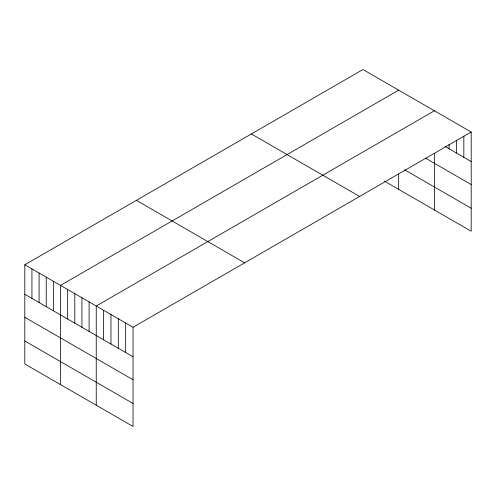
<?xml version="1.0" encoding="UTF-8"?>
<svg xmlns="http://www.w3.org/2000/svg" width="496" height="496" viewBox="0 0 496 496"><rect width="100%" height="100%" fill="white"/><g stroke="black" fill="none" stroke-linecap="round" stroke-linejoin="round"><path stroke-width="0.74" d="M471.2 132.029L133.046 327.261L133.046 426.461L24.8 363.971L24.8 264.771L362.954 69.539L471.2 132.029L471.2 231.229L384.388 181.108M398.679 90.16L60.518 285.392L60.518 384.592M434.397 110.782L96.243 306.013L96.243 405.213M445.104 146.481L471.2 161.547M425.301 158.044L471.2 184.543M404.519 169.737L471.2 208.239M251.367 133.963L359.606 196.459M136.394 200.341L244.633 262.837M24.8 264.771L133.046 327.261M24.8 294.289L133.046 356.779M24.8 317.279L133.046 379.775M24.8 340.975L133.046 403.471M463.841 136.109L463.841 157.3M456.481 140.182L456.481 153.047M449.116 144.262L449.116 148.8M434.397 153.332L434.397 209.982M398.679 174.028L398.679 189.36M125.686 323.014L125.686 352.532M118.327 318.767L118.327 348.279M110.961 314.514L110.961 344.032M103.602 310.267L103.602 339.785M89.1 301.89L89.1 331.409M81.952 297.767L81.952 327.286M74.809 293.638L74.809 323.156M67.667 289.515L67.667 319.033M53.376 281.269L53.376 310.787M46.233 277.14L46.233 306.658M39.091 273.017L39.091 302.535M31.942 268.894L31.942 298.412"/></g></svg>
